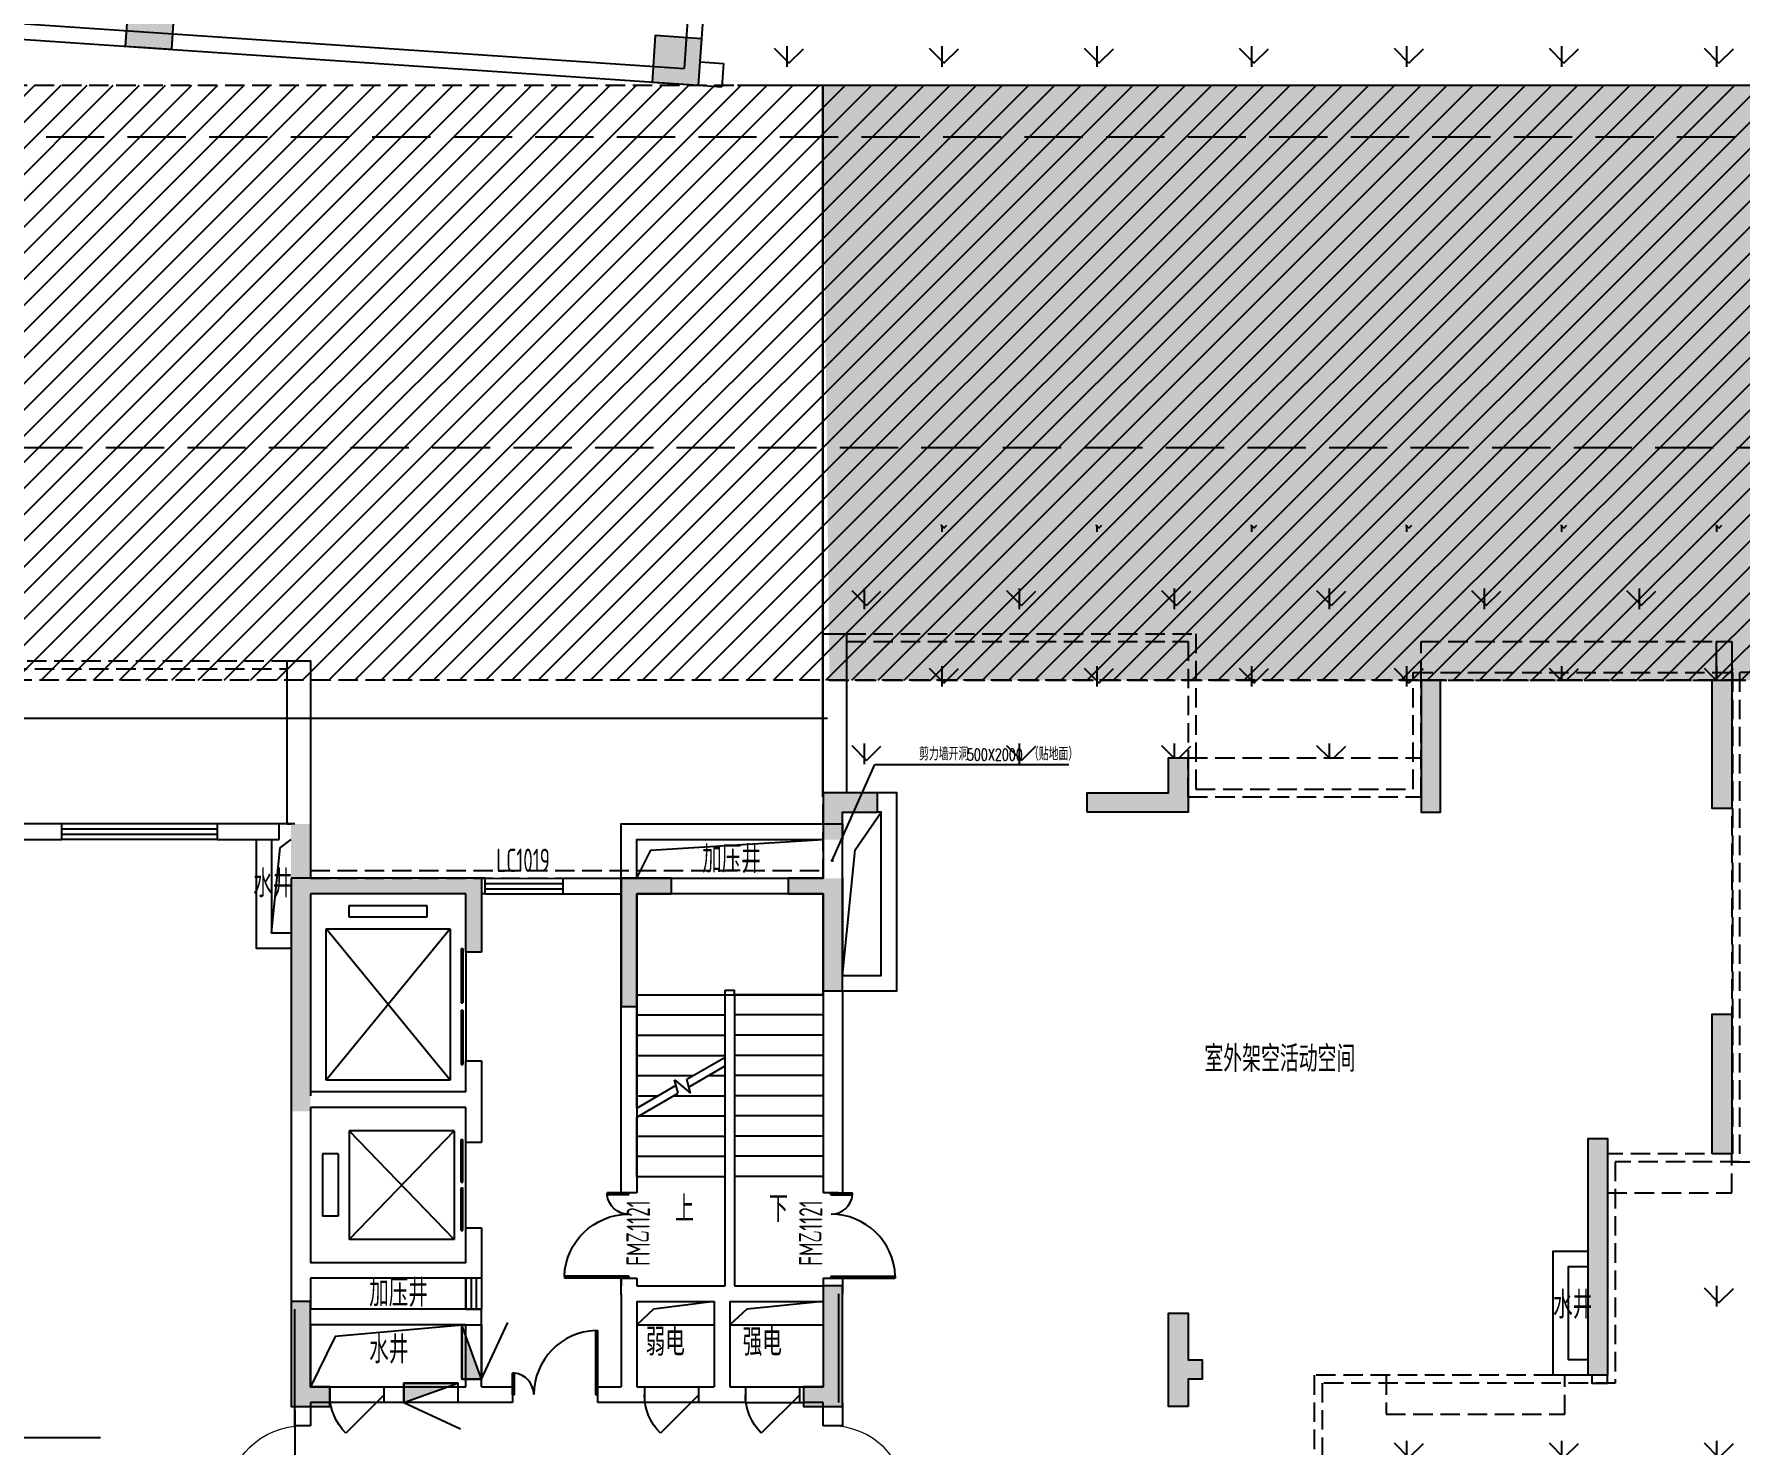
# Model space of a CAD drawing. Header units: millimetres. Extents: x 36720183 to 38160956, y 58934012 to 60388477.
# Drawn here: x 37422603 to 37444567, y 59433895 to 59452063 of the extents above; entities that cross this region are included whole.
import ezdxf

# ---------------------------------------------------------------- set-up
doc = ezdxf.new("R2010")
doc.units = ezdxf.units.MM
doc.header["$LTSCALE"] = 1000
doc.header["$MEASUREMENT"] = 0
doc.linetypes.add('DASH', pattern=[0.35, 0.25, -0.1])
for name, color, linetype in [('003-核算户型面积-公摊部分轮廓', 30, 'Continuous'), ('@ 绿化', 8, 'Continuous'), ('@YL', 2, 'Continuous'), ('@扑救面填充', 8, 'Continuous'), ('@植草板', 8, 'Continuous'), ('C_Wall', 6, 'Continuous'), ('COLUMN', 9, 'Continuous'), ('CURTWALL', 4, 'Continuous'), ('DIM_ELEV', 3, 'Continuous'), ('DIM_LEAD', 3, 'Continuous'), ('DIM_SYMB', 3, 'Continuous'), ('EVTR', 2, 'Continuous'), ('j-建筑提资说明', 5, 'Continuous'), ('PUB_DIM', 3, 'Continuous'), ('PUB_HATCH', 8, 'Continuous'), ('PUB_TEXT', 7, 'Continuous'), ('STAIR', 2, 'Continuous'), ('TEXT', 1, 'Continuous'), ('WALL', 4, 'Continuous'), ('WINDOW', 2, 'Continuous'), ('WINDOW_TEXT', 3, 'Continuous'), ('X-A4-4F-PLAN$0$水X-EQU', 1, 'Continuous'), ('X-A4-4F-PLAN$0$洞', 5, 'Continuous'), ('扑救面', 2, 'Continuous'), ('空调机位', 7, 'Continuous'), ('绿地', 85, 'Continuous'), ('裙楼挑廊', 7, 'Continuous'), ('首层轮廓', 6, 'Continuous')]:
    doc.layers.add(name, color=color, linetype=linetype)
doc.styles.add('_TCH_DIM', font='SIMPLEX', dxfattribs={"bigfont": 'GBCBIG'})
doc.styles.add('_TCH_WINDOW', font='SIMPLEX.shx', dxfattribs={"width": 0.7, "height": 3.5, "bigfont": 'GBCBIG.shx'})
doc.styles.get("Standard").update_dxf_attribs({"font": 'gbenor.shx', "bigfont": 'gbcbig.shx'})
pattern_1 = [(90, (0, 0), (-997.795475, 997.795475), [264.58066, -1731.01015]), (45, (0, 0), (-997.796155, 997.796155), [264.58066, -1146.51615]), (135, (0, 0), (-997.796155, -997.796155), [264.58066, -1146.51615])]

# ---------------------------------------------------------------- blocks, each defined once
blk = doc.blocks.new('$DorLib2D$00000114')
at = {"color": 0}
blk.add_line((0.5, 0), (-0.207, 0.707), dxfattribs=at)
blk.add_arc((0.5, 0), 1, 135, 180, dxfattribs=at)
blk = doc.blocks.new('$DorLib2D$00000225')
at = {"color": 0}
for p, q in [((0.475, -0.001), (0.475, 0.752)), ((0.475, 0.752), (0.5, 0.752)), ((0.5, -0.001), (0.5, 0.752)), ((-0.5, 0), (-0.5, 0.252)), ((-0.475, 0.252), (-0.5, 0.252)), ((-0.475, 0), (-0.475, 0.252)), ((-0.475, 0), (-0.5, 0)), ((0.475, -0.001), (0.5, -0.001))]:
    blk.add_line(p, q, dxfattribs=at)
for centre, radius, start, end in [((0.505, -0.002), 0.755, 92.2493, 179.7238), ((-0.501, 0.003), 0.251, 359.7899, 84.0974)]:
    blk.add_arc(centre, radius, start, end, dxfattribs=at)
blk = doc.blocks.new('scjg0112')
at = {"layer": 'C_Wall'}
h = blk.add_hatch(color=252, dxfattribs=at)
h.dxf.hatch_style = 1
h.paths.add_polyline_path([(4965705, -2297534), (4965705, -2297334), (4965455, -2297334), (4965455, -2298984), (4965705, -2298984)])
h.paths.add_polyline_path([(4965705, -2300284), (4965455, -2300284), (4965455, -2301934), (4965705, -2301934), (4965705, -2301734)])
h.paths.add_polyline_path([(4967305, -2301734), (4967055, -2301734), (4967055, -2305234), (4967305, -2305234)])
h.paths.add_polyline_path([(4969805, -2309034), (4969805, -2308834), (4969555, -2308834), (4969555, -2311034), (4969805, -2311034)])
h.paths.add_polyline_path([(4971005, -2311634), (4970755, -2311634), (4970755, -2314834), (4971005, -2314834)])
h.paths.add_polyline_path([(4974606, -2315284), (4972905, -2315284), (4972905, -2315534), (4973055, -2315534), (4973055, -2315534), (4974606, -2315534)])
h.paths.add_polyline_path([(4982405, -2315284), (4980705, -2315284), (4980705, -2315534), (4980855, -2315534), (4980855, -2315534), (4982405, -2315534)])
h.paths.add_polyline_path([(4984555, -2311634), (4984305, -2311634), (4984305, -2314834), (4984555, -2314834), (4984555, -2314734)])
h.paths.add_polyline_path([(4985755, -2308834), (4985505, -2308834), (4985505, -2309034), (4985505, -2311034), (4985755, -2311034)])
h.paths.add_polyline_path([(4982855, -2307884), (4981055, -2307884), (4981055, -2308134), (4982855, -2308134)])
h.paths.add_polyline_path([(4974255, -2307884), (4972455, -2307884), (4972455, -2308134), (4974255, -2308134)])
h.paths.add_polyline_path([(4973305, -2306184), (4973105, -2306184), (4971655, -2306184), (4971655, -2306434), (4973305, -2306434)])
h.paths.add_polyline_path([(4975655, -2306184), (4975455, -2306184), (4974005, -2306184), (4974005, -2306434), (4975655, -2306434)])
h.paths.add_polyline_path([(4970255, -2304334), (4970005, -2304334), (4970005, -2304984), (4969255, -2304984), (4969255, -2305234), (4970255, -2305234)])
h.paths.add_polyline_path([(4975655, -2303484), (4975405, -2303484), (4975405, -2304834), (4975905, -2304834), (4975905, -2304584), (4975655, -2304584)])
h.paths.add_polyline_path([(4975655, -2298234), (4977655, -2298234), (4977655, -2298984), (4977855, -2298984), (4977855, -2298034), (4975655, -2298034), (4975655, -2297334), (4975405, -2297334), (4975405, -2301034), (4975655, -2301034)])
h.paths.add_polyline_path([(4969755, -2297334), (4968355, -2297334), (4968155, -2297334), (4968155, -2297584), (4969755, -2297584)])
h.paths.add_polyline_path([(4979855, -2298234), (4980305, -2298234), (4980305, -2298034), (4979655, -2298034), (4979655, -2299684), (4979855, -2299684)])
h.paths.add_polyline_path([(4986955, -2296484), (4986705, -2296484), (4986705, -2296934), (4985655, -2296934), (4985655, -2297184), (4986955, -2297184)])
h.paths.add_polyline_path([(4990205, -2295484), (4989955, -2295484), (4989955, -2297184), (4990205, -2297184)])
h.paths.add_polyline_path([(4993955, -2295484), (4993705, -2295484), (4993705, -2295684), (4993705, -2297134), (4993955, -2297134)])
h.paths.add_polyline_path([(4993955, -2299784), (4993705, -2299784), (4993705, -2301384), (4993705, -2301584), (4993955, -2301584)])
h.paths.add_polyline_path([(4992355, -2301384), (4992105, -2301384), (4992105, -2304234), (4992105, -2304434), (4992355, -2304434)])
h.paths.add_polyline_path([(4987136, -2304234), (4986955, -2304234), (4986955, -2303634), (4986705, -2303634), (4986705, -2304834), (4986955, -2304834), (4986955, -2304484), (4987136, -2304484)])
h.paths.add_polyline_path([(4982505, -2303284), (4982255, -2303284), (4982255, -2304584), (4982001, -2304584), (4982001, -2304834), (4982505, -2304834)])
h.paths.add_polyline_path([(4983905, -2306184), (4983705, -2306184), (4982255, -2306184), (4982255, -2306434), (4983905, -2306434)])
h.paths.add_polyline_path([(4986955, -2306184), (4986755, -2306184), (4985305, -2306184), (4985305, -2306434), (4986955, -2306434)])
h.paths.add_polyline_path([(4982255, -2297534), (4982505, -2297534), (4982505, -2297184), (4982955, -2297184), (4982955, -2296934), (4982255, -2296934)])
h.paths.add_polyline_path([(4982505, -2298034), (4981805, -2298034), (4981805, -2298234), (4982255, -2298234), (4982255, -2299484), (4982505, -2299484)])
for points in [[(4990205, -2295484), (4989955, -2295484), (4989955, -2297184), (4990205, -2297184)], [(4993705, -2295684), (4993705, -2295484), (4993955, -2295484), (4993955, -2297134), (4993705, -2297134), (4993705, -2295684)], [(4985655, -2297184), (4985655, -2296934), (4986705, -2296934), (4986705, -2296484), (4986955, -2296484), (4986955, -2297184)], [(4982955, -2296934), (4982255, -2296934), (4982255, -2298034), (4981805, -2298034), (4981805, -2298234), (4982255, -2298234), (4982255, -2299484), (4982505, -2299484), (4982505, -2297184), (4982955, -2297184)], [(4980305, -2298234), (4980305, -2298034), (4979655, -2298034), (4979655, -2299684), (4979855, -2299684), (4979855, -2298234)], [(4993705, -2301584), (4993705, -2301384), (4993705, -2301384), (4993705, -2299784), (4993955, -2299784), (4993955, -2301584)], [(4992105, -2304434), (4992105, -2304234), (4992105, -2304234), (4992105, -2301384), (4992355, -2301384), (4992355, -2304434)], [(4982255, -2303284), (4982255, -2304584), (4982001, -2304584), (4982001, -2304834), (4982505, -2304834), (4982505, -2303284)], [(4975655, -2303484), (4975405, -2303484), (4975405, -2304834), (4975905, -2304834), (4975905, -2304584), (4975655, -2304584)], [(4986955, -2304834), (4986705, -2304834), (4986705, -2303634), (4986955, -2303634), (4986955, -2304234), (4987136, -2304234), (4987136, -2304484), (4986955, -2304484)]]:
    blk.add_lwpolyline(points, close=True, dxfattribs=at)
at = {"layer": 'C_Wall', "const_width": 0.02}
blk.add_lwpolyline([(4977655, -2298984), (4977855, -2298984), (4977855, -2298034), (4975655, -2298034), (4975655, -2297334), (4975405, -2297334), (4975405, -2301034), (4975655, -2301034), (4975655, -2298234), (4977655, -2298234)], close=True, dxfattribs=at)
blk = doc.blocks.new('X-A4-4F-PLAN$0$A$C331B4B6F')
at = {"layer": 'X-A4-4F-PLAN$0$水X-EQU'}
blk.add_hatch(color=256, dxfattribs=at).paths.add_polyline_path([(-208, -272), (258, -439), (-208, -439)])
blk.add_line((-208, -272), (279, -45), dxfattribs=at)
blk.add_lwpolyline([(-208, -272), (-208, -439), (258, -439), (258, -272)], close=True, dxfattribs=at)
at = {"layer": 'X-A4-4F-PLAN$0$洞'}
blk.add_lwpolyline([(-208, -272), (258, -439)], dxfattribs=at)
blk.add_lwpolyline([(-208, -272), (258, -439), (-208, -439)], close=True, dxfattribs=at)
blk = doc.blocks.new('$DorLib2D$00000001')
for p, q in [((0.45, 0.975), (0.5, 0.975)), ((0.45, 0), (0.45, 0.975)), ((0.5, 0), (0.5, 0.975)), ((0.5, 0), (0.45, 0))]:
    blk.add_line(p, q)
at = {"lineweight": 13}
blk.add_arc((0.475, 0), 0.975, 91.4693, 180, dxfattribs=at)
blk = doc.blocks.new('$DORLIB2D$00000127')
at = {"color": 0, "linetype": 'Continuous'}
for p, q in [((-0.033, 0.795), (-0.533, 0.795)), ((-0.533, 0.795), (-0.533, 0.69)), ((-0.033, 0.795), (-0.033, 0.69)), ((0.033, 0.795), (0.033, 0.69)), ((0.533, 0.795), (0.033, 0.795)), ((0.533, 0.795), (0.533, 0.69)), ((-0.033, 0.69), (-0.533, 0.69)), ((0.533, 0.69), (0.033, 0.69)), ((0.5, 0.5), (-0.5, 0.5))]:
    blk.add_line(p, q, dxfattribs=at)
blk = doc.blocks.new('T10T12T13scpm')
at = {"color": 6}
blk.add_line((585314, 103316), (585514, 103316), dxfattribs=at)
at = {"layer": '003-核算户型面积-公摊部分轮廓', "color": 6}
blk.add_lwpolyline([(587514, 108866), (587695, 109230), (589914, 109366)], dxfattribs=at)
at = {"layer": '@YL', "color": 6, "ltscale": 0.2}
for points in [[(590164, 107616), (590327, 109233), (590664, 109716)], [(582814, 108166), (582925, 109260), (583064, 109366)]]:
    blk.add_lwpolyline(points, dxfattribs=at)
at = {"layer": 'C_Wall', "color": 6}
blk.add_line((585514, 108866), (585514, 108866), dxfattribs=at)
at = {"layer": 'DIM_LEAD', "color": 6}
for p, q in [((590032, 109096), (590582, 110332)), ((590582, 110332), (593077, 110332))]:
    blk.add_line(p, q, dxfattribs=at)
at = {"layer": 'DIM_LEAD', "color": 6, "const_width": 20}
blk.add_lwpolyline([(590028, 109087, 1), (590036, 109106, 1)], format="xyb", close=True, dxfattribs=at)
at = {"layer": 'DIM_SYMB', "color": 6}
for points in [[(589314, 104896, 0, 0, 0), (589314, 108016, 0, 0, 0), (588114, 108016, 0, 0, 0), (588114, 106626, 80, 0, 0), (588114, 106326, 0, 0, 0)], [(588114, 104896, 0, 0, 0), (588114, 105766, 80, 0, 0), (588114, 106066, 0, 0, 0)]]:
    blk.add_lwpolyline(points, format="xyseb", dxfattribs=at)
at = {"layer": 'EVTR', "color": 6}
for p, q in [((583814, 108366), (583814, 108516)), ((583814, 108516), (584814, 108516)), ((584814, 108516), (584814, 108366)), ((584814, 108366), (583814, 108366)), ((583514, 108216), (585114, 108216)), ((585114, 108216), (583514, 106266)), ((585114, 106266), (583514, 108216)), ((583514, 106266), (583514, 108216)), ((585114, 108216), (585114, 106266)), ((585114, 106266), (583514, 106266)), ((583814, 105616), (585164, 104216)), ((585164, 105616), (583814, 104216)), ((585164, 105616), (583814, 105616)), ((583814, 105616), (583814, 104216)), ((585164, 105616), (585164, 104216)), ((583669, 105316), (583469, 105316)), ((583469, 105316), (583469, 104516)), ((583669, 105316), (583669, 104516)), ((583669, 104516), (583469, 104516)), ((585164, 104216), (583814, 104216))]:
    blk.add_line(p, q, dxfattribs=at)
at = {"layer": 'PUB_DIM', "color": 6}
for points in [[(588514, 103416), (587731, 103318), (587514, 103116)], [(589914, 103416), (588931, 103318), (588714, 103116)], [(585314, 103116), (583633, 102964), (583314, 102316)]]:
    blk.add_lwpolyline(points, dxfattribs=at)
at = {"layer": 'STAIR', "color": 6}
for p, q in [((589914, 108666), (587514, 108666)), ((587514, 108666), (587514, 107366)), ((589914, 107366), (589914, 108666)), ((588654, 107426), (588774, 107426)), ((588654, 107366), (588654, 107426)), ((588774, 107366), (588774, 107426)), ((587514, 105907), (587514, 107366)), ((587514, 107366), (588654, 107366)), ((587514, 107366), (589914, 107366)), ((588714, 107366), (588714, 107366)), ((588714, 107366), (588714, 107366)), ((588714, 107366), (588714, 107366)), ((589914, 107366), (588774, 107366)), ((589914, 107366), (589914, 105026)), ((587514, 107106), (588654, 107106)), ((589914, 107106), (588774, 107106)), ((587514, 106846), (588654, 106846)), ((589914, 106846), (588774, 106846)), ((587514, 106586), (588654, 106586)), ((588161, 106281), (588654, 106565)), ((589914, 106586), (588774, 106586)), ((587514, 106326), (588239, 106326)), ((588188, 106181), (588654, 106450)), ((588439, 106326), (588654, 106326)), ((589914, 106326), (588774, 106326)), ((587514, 105907), (588023, 106201)), ((587514, 105792), (588050, 106101)), ((588050, 106101), (588003, 106273)), ((588003, 106273), (588209, 106100)), ((588209, 106100), (588161, 106281)), ((587514, 106066), (587789, 106066)), ((587989, 106066), (588654, 106066)), ((589914, 106066), (588774, 106066)), ((587514, 105026), (587514, 105792)), ((587538, 105806), (588654, 105806)), ((589914, 105806), (588774, 105806)), ((587514, 105546), (588654, 105546)), ((589914, 105546), (588774, 105546)), ((587514, 105286), (588654, 105286)), ((589914, 105286), (588774, 105286)), ((587514, 105026), (588654, 105026)), ((589914, 105026), (588774, 105026))]:
    blk.add_line(p, q, dxfattribs=at)
at = {"layer": 'WALL', "color": 6}
for p, q in [((601414, 111916), (601414, 111416)), ((601414, 111916), (601614, 111916)), ((601614, 111916), (601614, 111416)), ((583112, 109566), (575273, 109566)), ((580114, 109566), (575814, 109566)), ((580114, 109366), (580114, 109566)), ((582912, 109566), (582114, 109566)), ((582114, 109566), (582114, 109366)), ((582912, 109366), (582912, 109566)), ((583014, 109566), (583064, 109566)), ((583314, 109566), (583314, 108866)), ((575814, 109366), (580114, 109366)), ((582114, 109366), (582912, 109366)), ((589914, 109366), (589914, 108866)), ((585514, 108866), (583064, 108866)), ((583064, 108866), (583064, 105516)), ((585564, 108866), (585514, 108866)), ((585514, 108866), (585514, 107916)), ((585564, 108666), (585564, 108866)), ((586564, 108866), (589464, 108866)), ((586564, 108866), (586564, 108666)), ((587314, 104816), (587314, 108866)), ((589464, 108866), (589914, 108866)), ((583314, 108666), (583314, 108416)), ((585314, 108666), (583314, 108666)), ((583314, 108666), (583314, 106066)), ((585314, 107916), (585314, 108666)), ((585564, 108666), (585514, 108666)), ((586564, 108666), (587314, 108666)), ((587514, 108666), (587514, 104816)), ((589464, 108666), (587514, 108666)), ((589914, 108666), (589464, 108666)), ((589914, 108666), (589914, 104816)), ((585514, 107916), (585314, 107916)), ((585314, 106116), (585314, 106516)), ((585314, 106516), (585514, 106516)), ((585514, 106516), (585514, 105966)), ((585314, 106116), (583314, 106116)), ((585314, 105916), (583314, 105916)), ((583314, 105916), (583314, 103916)), ((585314, 105466), (585314, 105916)), ((585514, 105966), (585514, 105466)), ((583064, 105516), (583064, 103316)), ((585514, 105466), (585314, 105466)), ((587514, 104816), (587314, 104816)), ((590114, 104816), (589914, 104816)), ((585314, 103916), (585314, 104366)), ((585314, 104366), (585514, 104366)), ((585514, 104366), (585514, 103716)), ((584614, 103916), (583314, 103916)), ((585314, 103916), (583314, 103916)), ((585314, 103716), (583314, 103716)), ((583314, 103716), (583314, 103316)), ((585514, 103716), (585314, 103716)), ((585314, 103316), (585314, 103716)), ((587314, 103716), (587314, 103616)), ((587314, 103505), (587314, 103716)), ((587314, 103716), (587514, 103716)), ((587514, 103716), (587514, 103616)), ((587514, 103716), (587514, 103616)), ((589914, 103716), (590114, 103716)), ((589914, 103716), (589914, 103616)), ((589914, 103716), (589914, 103616)), ((590164, 103716), (590164, 103516)), ((587314, 103516), (587314, 103616)), ((587314, 103516), (587314, 102316)), ((587314, 103505), (587314, 103316)), ((587514, 103616), (588654, 103616)), ((588774, 103616), (589914, 103616)), ((590114, 103516), (590114, 102116)), ((583114, 101816), (583114, 103316)), ((585314, 103316), (583314, 103316)), ((585514, 103316), (585314, 103316)), ((585314, 103316), (585514, 103316)), ((585514, 102316), (585514, 103316)), ((587514, 103416), (588514, 103416)), ((587514, 103416), (587514, 102316)), ((588514, 103416), (588514, 102316)), ((588714, 103416), (588714, 102316)), ((588714, 103416), (589914, 103416)), ((589914, 103416), (589914, 102316)), ((585314, 103116), (583314, 103116)), ((583314, 103116), (583314, 102316)), ((585314, 102316), (585314, 103116)), ((587514, 103116), (588514, 103116)), ((588714, 103116), (589914, 103116)), ((583314, 102316), (583564, 102316)), ((583564, 102316), (583564, 102116)), ((584264, 102116), (584264, 102316)), ((584266, 102316), (585314, 102316)), ((585514, 102316), (585914, 102316)), ((585914, 102316), (585914, 102116)), ((587014, 102116), (587014, 102316)), ((587014, 102316), (587314, 102316)), ((587514, 102316), (587614, 102316)), ((587614, 102316), (587614, 102116)), ((588314, 102116), (588314, 102316)), ((588314, 102316), (588514, 102316)), ((588714, 102316), (588914, 102316)), ((588914, 102316), (588914, 102116)), ((589614, 102116), (589614, 102316)), ((589614, 102316), (589659, 102316)), ((589659, 102316), (589914, 102316)), ((583564, 102116), (583314, 102116)), ((583314, 102116), (583314, 101816)), ((584614, 102116), (584266, 102116)), ((585914, 102116), (584614, 102116)), ((587414, 102116), (587014, 102116)), ((587614, 102116), (587414, 102116)), ((588632, 102116), (588314, 102116)), ((588914, 102116), (588614, 102116)), ((589614, 102116), (589659, 102116)), ((589914, 102116), (589659, 102116)), ((589914, 101816), (589914, 102116)), ((590164, 102116), (590164, 101816)), ((583314, 101816), (583114, 101816)), ((590164, 101816), (589914, 101816)), ((577913, 101666), (580612, 101666))]:
    blk.add_line(p, q, dxfattribs=at)
for points in [[(589914, 109966), (589914, 112016), (590214, 112016), (590214, 109966)], [(583014, 109566), (583014, 111666), (583314, 111666), (583314, 109566)], [(590164, 107416), (590164, 107416), (590864, 107416), (590864, 109966), (590614, 109966)], [(590164, 107616), (590164, 107616), (590664, 107616), (590664, 109716), (590614, 109716)], [(587314, 108866), (587314, 109566), (590164, 109566), (590164, 109366)], [(582614, 109366), (582614, 109366), (582614, 107966), (583064, 107966)], [(582814, 109366), (582814, 109366), (582814, 108166), (583064, 108166)], [(587514, 108866), (587514, 109366), (589914, 109366)], [(590164, 108866), (590164, 107616)], [(590164, 107416), (590164, 104816)], [(588654, 103616), (588654, 107366), (588774, 107366), (588774, 103616)], [(587514, 106616), (587514, 105716)], [(599764, 102466), (599314, 102466), (599314, 104066), (599764, 104066)], [(599764, 102666), (599514, 102666), (599514, 103866), (599764, 103866)], [(599814, 102466), (599814, 102366), (600014, 102366), (600014, 102466)]]:
    blk.add_lwpolyline(points, dxfattribs=at)
at = {"layer": 'WINDOW', "color": 6}
for p, q in [((582114, 109566), (580114, 109566)), ((582114, 109499), (580114, 109499)), ((582114, 109432), (580114, 109432)), ((582114, 109366), (580114, 109366)), ((585564, 108866), (586564, 108865)), ((585564, 108799), (586564, 108799)), ((585564, 108732), (586564, 108732)), ((585564, 108666), (586564, 108666)), ((587314, 106916), (587314, 107116)), ((585314, 103716), (585314, 103316)), ((585381, 103716), (585381, 103316)), ((585447, 103716), (585447, 103316)), ((585514, 103716), (585514, 103316)), ((583564, 102316), (584264, 102316)), ((587614, 102316), (588314, 102316)), ((588914, 102316), (589614, 102316)), ((584264, 102116), (583564, 102116)), ((588314, 102116), (587614, 102116)), ((588914, 102116), (589614, 102116))]:
    blk.add_line(p, q, dxfattribs=at)
at = {"layer": '首层轮廓', "color": 6, "linetype": 'DASH'}
blk.add_line((583314, 108966), (589914, 108966), dxfattribs=at)
for points in [[(579414, 111566), (583014, 111566), (583014, 111666), (583314, 111666), (583314, 108866), (589914, 108866), (589914, 112016), (590214, 112016), (590214, 111916), (594614, 111916), (594614, 109916), (597614, 109916), (597614, 111416), (601614, 111416), (601614, 105316), (600014, 105316), (600014, 102466), (596239, 102466), (596239, 100466)], [(590214, 112016), (594714, 112016), (594714, 110016), (597514, 110016), (597514, 111516), (601714, 111516), (601714, 105216), (600114, 105216), (600114, 102366), (596339, 102366), (596339, 100366), (590614, 100366), (590614, 98166), (593514, 98166), (593514, 95266), (593514, 91966), (592314, 91966), (592314, 91266), (588914, 91266)], [(613124, 112016), (608624, 112016), (608624, 110016), (605824, 110016), (605824, 111516), (601624, 111516), (601624, 105216), (603224, 105216), (603224, 102366), (606999, 102366), (606999, 100366), (609824, 100366), (609824, 98166), (609824, 98166), (609824, 95266), (609824, 94966), (611024, 94966), (611024, 91266), (614424, 91266)], [(597614, 111416), (597614, 111916), (601614, 111916), (601614, 111416)], [(573014, 109566), (573014, 109666), (579314, 109666), (579314, 111666), (583014, 111666)], [(594614, 109916), (594614, 110416), (597614, 110416), (597614, 109916)], [(600014, 105316), (600014, 104816), (601614, 104816), (601614, 105316)], [(597164, 102466), (597164, 101966), (599464, 101966), (599464, 102466)]]:
    blk.add_lwpolyline(points, dxfattribs=at)
at = {"layer": 'C_Wall', "color": 6}
blk.add_blockref('scjg0112', (-4392341, 2406900), dxfattribs=at)
at = {"layer": 'WINDOW', "color": 6}
for name, p, xscale, yscale, zscale, rotation in [('$DORLIB2D$00000127', (585414, 107216), 1400, 200, 1400, 90), ('$DORLIB2D$00000127', (585414, 104916), -1100, 200, -1100, 90), ('$DorLib2D$00000225', (587411, 104266), -1100, 1100, -1100, 90), ('$DorLib2D$00000225', (590016, 104266), 1100, 1100, -1100, 270), ('$DorLib2D$00000114', (583914, 102216), -700.0000000000001, 700.0000000000001, -700.0000000000001, 180), ('$DorLib2D$00000114', (587964, 102216), -700.0000000000001, 700.0000000000001, -700.0000000000001, 180), ('$DorLib2D$00000114', (589264, 102216), -700.0000000000001, 700.0000000000001, -700.0000000000001, 180), ('$DorLib2D$00000001', (583214, 101316), -1000, 1000, 1000, 90), ('$DorLib2D$00000001', (590014, 101316), 1000, 1000, 1000, 270)]:
    blk.add_blockref(name, p, dxfattribs=dict(at, xscale=xscale, yscale=yscale, zscale=zscale, rotation=rotation))
at = {"layer": 'WINDOW', "color": 6, "xscale": 1100, "yscale": 1100, "zscale": -1100}
blk.add_blockref('$DorLib2D$00000225', (586464, 102216), dxfattribs=at)
at = {"layer": 'X-A4-4F-PLAN$0$水X-EQU', "color": 6, "xscale": -1.5, "yscale": 1.5, "zscale": 1.5}
for p, rotation in [((585922, 102728), 270), ((584826, 101708), 180)]:
    blk.add_blockref('X-A4-4F-PLAN$0$A$C331B4B6F', p, dxfattribs=dict(at, rotation=rotation))
at = {"layer": 'PUB_TEXT', "color": 6, "style": '_TCH_DIM'}
for s, height, p in [('剪力墙开洞', 168.8, (591151, 110385)), ('（贴地面）', 168.8, (592565, 110385)), ('上', 338, (588010, 104441)), ('下', 338, (589219, 104441))]:
    blk.add_text(s, height=height, dxfattribs=at).set_placement(p)
at = {"layer": 'PUB_TEXT', "color": 6, "style": '_TCH_DIM', "width": 0.705882}
blk.add_text('500X2000', height=148.8, dxfattribs=at).set_placement((591765, 110385))
at = {"layer": 'PUB_TEXT', "color": 6}
blk.add_text('室外架空活动空间', height=337.6, dxfattribs=at).set_placement((594824, 106373))
at = {"layer": 'TEXT', "color": 6}
for s, p in [('加压井', (588357, 108936)), ('水井', (582576, 108622)), ('加压井', (584070, 103351)), ('水井', (599314, 103197)), ('弱电', (587630, 102718)), ('强电', (588879, 102718)), ('水井', (584070, 102620))]:
    blk.add_text(s, height=350, dxfattribs=at).set_placement(p)
at = {"layer": 'WINDOW_TEXT', "color": 6, "width": 0.7}
blk.add_text('LC1019', height=300, dxfattribs=at).set_placement((585707, 108949))
for p in [(587684, 103874), (589906, 103874)]:
    blk.add_text('FM乙1121', height=300, rotation=90, dxfattribs=at).set_placement(p)
blk = doc.blocks.new('_FZH')
blk.add_lwpolyline([(-0.5, -0.5), (0.5, -0.5), (0.5, 0.5), (-0.5, 0.5)], close=True)
at = {"layer": 'PUB_HATCH'}
blk.add_solid([(-0.5, -0.5), (0.5, -0.5), (-0.5, 0.5), (0.5, 0.5)], dxfattribs=at)
blk = doc.blocks.new('DKHG')
at = {"layer": '空调机位', "linetype": 'DASH'}
blk.add_lwpolyline([(37412915, 59399871), (37412665, 59399888), (37412740, 59400986), (37412989, 59400969)], close=True, dxfattribs=at)
blk.add_lwpolyline([(37412915, 59399871), (37412740, 59400986)], dxfattribs=at)
blk = doc.blocks.new('$DorLib2D$00000002')
for p, q in [((-0.5, 0), (-0.5, 0.4875)), ((-0.475, 0.4875), (-0.5, 0.4875)), ((-0.475, 0), (-0.475, 0.4875)), ((0.475, 0), (0.475, 0.4875)), ((0.475, 0.4875), (0.5, 0.4875)), ((0.5, 0), (0.5, 0.4875)), ((-0.5, 0), (-0.475, 0)), ((0.5, 0), (0.475, 0))]:
    blk.add_line(p, q)
at = {"lineweight": 13}
for centre, start, end in [((-0.4875, 0), 0, 88.53072), ((0.4875, 0), 91.46928, 180)]:
    blk.add_arc(centre, 0.4875, start, end, dxfattribs=at)
blk = doc.blocks.new('$DorLib2D$00000226')
at = {"color": 0, "const_width": 0.0182}
for points in [[(0.492, -0.001), (0.492, 0.753)], [(-0.492, 0), (-0.492, 0.253)]]:
    blk.add_lwpolyline(points, dxfattribs=at)
at = {"color": 0}
for centre, radius, start, end in [((0.505, -0.002), 0.755, 90.9833, 179.7238), ((-0.501, 0.003), 0.251, 359.7899, 87.9151)]:
    blk.add_arc(centre, radius, start, end, dxfattribs=at)
blk = doc.blocks.new('TP2scpm')
at = {"layer": '@YL', "color": 6, "ltscale": 0.2}
blk.add_line((431321, -380863), (431521, -380877), dxfattribs=at)
blk.add_lwpolyline([(445869, -380650), (446119, -378602), (446631, -378296)], dxfattribs=at)
at = {"layer": 'CURTWALL', "color": 6}
for p, q in [((431520, -379423), (431469, -380172)), ((431586, -379428), (431535, -380176)), ((431653, -379432), (431602, -380181)), ((431668, -380185), (431719, -379437)), ((431374, -381568), (431323, -382317)), ((431573, -381582), (431374, -381568)), ((431440, -381573), (431389, -382321)), ((431507, -381578), (431456, -382326)), ((431522, -382330), (431573, -381582)), ((430983, -387305), (430933, -388053)), ((431050, -387310), (430999, -388058)), ((431132, -388067), (431183, -387319)), ((430933, -388053), (431132, -388067)), ((430838, -389450), (430787, -390199)), ((431037, -389464), (430838, -389450)), ((430904, -389455), (430853, -390203)), ((430971, -389459), (430920, -390208)), ((430986, -390212), (431037, -389464)), ((430444, -395237), (430393, -395985)), ((430510, -395241), (430460, -395990)), ((430577, -395246), (430526, -395994)), ((430593, -395999), (430643, -395250)), ((430393, -395985), (430593, -395999)), ((430298, -397382), (430247, -398130)), ((430498, -397396), (430298, -397382)), ((430365, -397386), (430314, -398135)), ((430431, -397391), (430380, -398139)), ((430447, -398144), (430498, -397396))]:
    blk.add_line(p, q, dxfattribs=at)
at = {"layer": 'DIM_ELEV', "color": 6}
for p, q in [((438209, -383905), (437909, -383605)), ((437909, -383605), (439159, -383605)), ((438209, -383905), (438509, -383605)), ((437201, -398963), (436901, -398663)), ((436901, -398663), (438151, -398663)), ((437201, -398963), (437501, -398663))]:
    blk.add_line(p, q, dxfattribs=at)
at = {"layer": 'DIM_SYMB', "color": 6}
blk.add_lwpolyline([(441445, -379673, 0, 0, 0), (445277, -379933, 0, 0, 0), (445375, -378487, 0, 0, 0), (443779, -378378, 80, 0, 0), (443480, -378358, 0, 0, 0)], format="xyseb", dxfattribs=at)
at = {"layer": 'STAIR', "color": 6}
for p, q in [((441175, -377324), (440087, -377250)), ((441352, -378829), (441439, -377542)), ((441407, -378893), (441499, -377546)), ((441589, -377552), (441501, -378840)), ((441888, -377573), (441801, -378860)), ((441828, -377569), (442838, -377637)), ((442187, -377593), (442100, -378880)), ((442487, -377614), (442399, -378901)), ((442786, -377634), (442699, -378921)), ((442946, -377645), (444522, -377752)), ((443085, -377654), (443007, -378812)), ((443385, -377675), (443297, -378962)), ((443385, -377675), (443372, -377864)), ((443684, -377695), (443596, -378982)), ((443983, -377715), (443896, -379002)), ((444283, -377736), (444195, -379023)), ((444283, -377736), (444195, -379023)), ((445860, -377843), (444522, -377752)), ((441337, -379049), (441352, -378829)), ((441412, -378833), (443052, -378945)), ((443007, -378812), (442998, -378941)), ((444330, -379252), (441337, -379049)), ((441399, -380346), (441486, -379059)), ((441401, -378993), (441407, -378893)), ((444274, -379189), (441401, -378993)), ((441407, -378893), (443073, -379007)), ((441497, -378899), (441490, -378999)), ((444184, -379182), (441490, -378999)), ((441497, -378899), (443073, -379007)), ((441698, -380366), (441786, -379079)), ((443052, -378945), (444345, -379033)), ((443073, -379007), (444191, -379083)), ((443073, -379007), (444281, -379089)), ((444191, -379083), (444184, -379182)), ((444281, -379089), (444274, -379189)), ((444345, -379033), (444330, -379252)), ((441997, -380387), (442085, -379100)), ((442297, -380407), (442384, -379120)), ((442596, -380427), (442684, -379140)), ((442895, -380448), (442983, -379161)), ((443195, -380468), (443282, -379181)), ((443494, -380489), (443582, -379202)), ((443793, -380509), (443881, -379222)), ((444093, -380529), (444180, -379242)), ((444180, -379242), (444093, -380529)), ((431469, -380172), (431374, -381568)), ((446403, -384595), (446355, -385294)), ((430933, -388053), (430838, -389450)), ((430393, -395985), (430298, -397382))]:
    blk.add_line(p, q, dxfattribs=at)
at = {"layer": 'WALL', "color": 6}
for p, q in [((431187, -376945), (431207, -376646)), ((431706, -376680), (431207, -376646)), ((431693, -376879), (431520, -379423)), ((431693, -376879), (431638, -377677)), ((431693, -376879), (431693, -376879)), ((431906, -376693), (431706, -376680)), ((431892, -376893), (431719, -379437)), ((431892, -376893), (440073, -377449)), ((440087, -377250), (431906, -376693)), ((431686, -376979), (431187, -376945)), ((431486, -376966), (431439, -377664)), ((439887, -377236), (439810, -378378)), ((440073, -377449), (440087, -377250)), ((441184, -377325), (441171, -377524)), ((446871, -377711), (441184, -377325)), ((440009, -378391), (440073, -377449)), ((441171, -377524), (446658, -377897)), ((431638, -377677), (431439, -377664)), ((446871, -377711), (446032, -377654)), ((446871, -377711), (446661, -380804)), ((446871, -377711), (446668, -380704)), ((448852, -377847), (446672, -377698)), ((446871, -377711), (447171, -377732)), ((447171, -377732), (447150, -378031)), ((445860, -377843), (445670, -380637)), ((446060, -377857), (445869, -380650)), ((446658, -377897), (446203, -384582)), ((446658, -377897), (446468, -380691)), ((448647, -380840), (448852, -377847)), ((446403, -384595), (446851, -378011)), ((446851, -378011), (447150, -378031)), ((439810, -378378), (439670, -380429)), ((439883, -380243), (440009, -378391)), ((431719, -379437), (431520, -379423)), ((431469, -380172), (431668, -380185)), ((444373, -380548), (439883, -380243)), ((439770, -380436), (439670, -380429)), ((444260, -380741), (439770, -380436)), ((445670, -380637), (444373, -380548)), ((444260, -380741), (443934, -385530)), ((444459, -380755), (444133, -385544)), ((445815, -380847), (444459, -380755)), ((446455, -380890), (445815, -380847)), ((446468, -380691), (445869, -380650)), ((446468, -380691), (448647, -380840)), ((444439, -381054), (446434, -381190)), ((431323, -382317), (431163, -384661)), ((431522, -382330), (431323, -382317)), ((431522, -382330), (431363, -384675)), ((431005, -384049), (430957, -384748)), ((431204, -384063), (431005, -384049)), ((431204, -384063), (431163, -384661)), ((446203, -384582), (446403, -384595)), ((430957, -384748), (430910, -385446)), ((431163, -384661), (431163, -384661)), ((446129, -385679), (431363, -384675)), ((431150, -384861), (430983, -387305)), ((431150, -384861), (431109, -385459)), ((431150, -384861), (431150, -384861)), ((431349, -384874), (431183, -387319)), ((446115, -385879), (431349, -384874)), ((431109, -385459), (430910, -385446)), ((446156, -385280), (446129, -385679)), ((446355, -385294), (446156, -385280)), ((446322, -385793), (446355, -385294)), ((446115, -385879), (445922, -388722)), ((446121, -388736), (446322, -385793)), ((431183, -387319), (430983, -387305)), ((431117, -387314), (431066, -388063)), ((445922, -388722), (446121, -388736)), ((430787, -390199), (430620, -392643)), ((430986, -390212), (430787, -390199)), ((430986, -390212), (430820, -392656)), ((445786, -390718), (445586, -393661)), ((445779, -393774), (445986, -390731)), ((445986, -390731), (445786, -390718)), ((430462, -392031), (430414, -392729)), ((430661, -392044), (430462, -392031)), ((430661, -392044), (430620, -392643)), ((430620, -392643), (430620, -392643)), ((445586, -393661), (430820, -392656)), ((430414, -392729), (430367, -393427)), ((430607, -392842), (430444, -395237)), ((430607, -392842), (430566, -393441)), ((430607, -392842), (430607, -392842)), ((430806, -392856), (430643, -395250)), ((445572, -393860), (430806, -392856)), ((430566, -393441), (430367, -393427)), ((445575, -396767), (445779, -393774)), ((445572, -393860), (445375, -396754)), ((430643, -395250), (430444, -395237)), ((445375, -396754), (445575, -396767)), ((430077, -400624), (430247, -398130)), ((430247, -398130), (430447, -398144)), ((430277, -400638), (430447, -398144)), ((445240, -398749), (445043, -401642)), ((445439, -398763), (445240, -398749)), ((445249, -401556), (445439, -398763)), ((429885, -400511), (429932, -399813)), ((429932, -399813), (430132, -399826)), ((430077, -400624), (430132, -399826)), ((429565, -400790), (429585, -400491)), ((430084, -400525), (429585, -400491)), ((430064, -400824), (429565, -400790)), ((430064, -400824), (445229, -401856)), ((430077, -400624), (445043, -401642)), ((430077, -400624), (430277, -400638)), ((445249, -401556), (445549, -401577)), ((445549, -401577), (445528, -401876)), ((445229, -401856), (445528, -401876))]:
    blk.add_line(p, q, dxfattribs=at)
for points in [[(446681, -380505), (448461, -380626), (448639, -378032), (446858, -377911), (446681, -380505)], [(448461, -380626), (448638, -378032)], [(446455, -380890), (446316, -381085), (444439, -381054)]]:
    blk.add_lwpolyline(points, dxfattribs=at)
at = {"layer": 'WINDOW', "color": 6}
for p, q in [((445786, -390718), (445922, -388722)), ((445853, -390722), (445988, -388727)), ((445919, -390727), (446055, -388731)), ((445986, -390731), (446121, -388736)), ((445240, -398749), (445375, -396754)), ((445306, -398754), (445442, -396758)), ((445373, -398758), (445508, -396763)), ((445439, -398763), (445575, -396767))]:
    blk.add_line(p, q, dxfattribs=at)
at = {"layer": '裙楼挑廊', "color": 6, "linetype": 'DASH'}
for p, q in [((432264, -377319), (431776, -384503)), ((431005, -384049), (431439, -377664)), ((431735, -385101), (431233, -392484)), ((430910, -385446), (430462, -392031)), ((431192, -393083), (430703, -400266)), ((430367, -393427), (429932, -399812))]:
    blk.add_line(p, q, dxfattribs=at)
at = {"layer": '@YL', "color": 6}
for p in [(-36980864, -59778966), (-36981179, -59783777), (-36981395, -59786793), (-36981709, -59791604), (-36981920, -59794745), (-36982263, -59799533)]:
    blk.add_blockref('DKHG', p, dxfattribs=at)
at = {"layer": 'COLUMN', "color": 6, "xscale": 599.9999999767169, "yscale": 599.9999999767169, "zscale": 599.9999999767169, "rotation": 356.1084516637054}
for p in [(431985, -376999), (439767, -377529), (446552, -377990), (431456, -384781), (439238, -385311), (446022, -385772), (430913, -392763), (438695, -393292), (445479, -393754), (430384, -400545), (438166, -401074), (444950, -401536)]:
    blk.add_blockref('_FZH', p, dxfattribs=at)
at = {"layer": 'WINDOW', "color": 6}
for name, p, xscale, yscale, zscale, rotation in [('$DorLib2D$00000226', (440629, -377387), -1100, 1100, 1100, 356.1084515972569), ('$DorLib2D$00000002', (431521, -380877), -1400, 1400, 1400, 86.10845159715721), ('$DorLib2D$00000001', (446279, -384938), 700, 700, -700, 266.1084474042545), ('$DorLib2D$00000002', (430985, -388759), -1400, 1400, 1400, 86.10845159715721), ('$DorLib2D$00000002', (430445, -396690), -1400, 1400, 1400, 86.10845159715721)]:
    blk.add_blockref(name, p, dxfattribs=dict(at, xscale=xscale, yscale=yscale, zscale=zscale, rotation=rotation))
at = {"layer": 'j-建筑提资说明', "color": 6, "insert": (447276, -378709), "char_height": 350, "width": 1022.92, "attachment_point": 1}
blk.add_mtext('4.5m² ', dxfattribs=at)
at = {"layer": 'PUB_TEXT', "color": 6, "style": '_TCH_DIM'}
blk.add_text('下', height=338, dxfattribs=at).set_placement((441150, -379840))
at = {"layer": 'PUB_TEXT', "color": 6}
for s, p in [('商铺', (438152, -383057)), ('配电间', (444768, -383315)), ('商铺', (437695, -390053)), ('商铺', (437152, -398029))]:
    blk.add_text(s, height=463, dxfattribs=at).set_placement(p)
at = {"layer": 'PUB_TEXT', "color": 6, "style": '_TCH_DIM', "width": 0.705882}
for p in [(438029, -383500), (437642, -390431), (437021, -398558)]:
    blk.add_text('%%P0.000', height=297.5, dxfattribs=at).set_placement(p)
at = {"layer": 'WINDOW_TEXT', "color": 6, "style": '_TCH_WINDOW'}
for s, height, rotation, width, p in [('FM', 297.5, 356.1085, 0.494118, (440160, -377906)), ('乙', 338, 356.1085, 0.7, (440453, -377926)), ('1121', 297.5, 356.1085, 0.494118, (440625, -377938)), ('0719', 297.5, 86.1084, 0.494118, (446096, -384916)), ('乙', 338, 86.1084, 0.7, (446084, -385088)), ('FM', 297.5, 86.1084, 0.494118, (446064, -385381)), ('LC2019', 297.5, 86.1084, 0.494118, (445478, -390070)), ('LC2019', 297.5, 86.1085, 0.494118, (444932, -398101))]:
    blk.add_text(s, height=height, rotation=rotation, dxfattribs=dict(at, width=width)).set_placement(p)
at = {"layer": 'WINDOW_TEXT', "color": 6, "width": 0.7}
for p in [(431739, -381335), (431203, -389217), (430663, -397149)]:
    blk.add_text('LMC2925', height=300, rotation=85.8699, dxfattribs=at).set_placement(p)

msp = doc.modelspace()

# ---------------------------------------------------------------- hatches: boundary and pattern name
at = {"layer": '@ 绿化', "linetype": 'Continuous'}
h = msp.add_hatch(dxfattribs=at)
h.set_pattern_fill('GRASS', color=256, scale=500, style=0)
h.set_pattern_definition(pattern_1)
edge = h.paths.add_edge_path()
edge.add_line((37432272, 59467760), (37445966, 59467760))
edge.add_line((37445966, 59467760), (37445966, 59465506))
edge.add_line((37445966, 59465506), (37462566, 59465506))
edge.add_line((37462566, 59465506), (37462566, 59473906))
edge.add_line((37462566, 59473906), (37465018, 59473318))
edge.add_line((37465018, 59473318), (37472500, 59472791))
edge.add_line((37472500, 59472791), (37472838, 59477779))
edge.add_line((37472838, 59477779), (37473935, 59477665))
edge.add_arc((37472630, 59471805), 6003, 1.2923, 77.4461, ccw=False)
edge.add_line((37478632, 59471941), (37478632, 59451406))
edge.add_line((37478632, 59451406), (37431666, 59451472))
edge.add_line((37431666, 59451472), (37431852, 59454215))
edge.add_line((37431852, 59454215), (37431353, 59454249))
edge.add_line((37431353, 59454249), (37431730, 59459786))
edge.add_line((37431730, 59459786), (37432229, 59459752))
edge.add_line((37432229, 59459752), (37432422, 59462596))
edge.add_line((37432422, 59462596), (37431923, 59462630))
edge.add_line((37431923, 59462630), (37432272, 59467760))
h = msp.add_hatch(dxfattribs=at)
h.set_pattern_fill('GRASS', color=256, scale=500, style=0)
h.set_pattern_definition(pattern_1)
edge = h.paths.add_edge_path()
edge.add_line((37432956, 59445741), (37433179, 59449741))
edge.add_line((37433179, 59449741), (37519148, 59449741))
edge.add_line((37519148, 59449741), (37519257, 59445741))
edge.add_line((37519257, 59445741), (37485072, 59445741))
edge.add_arc((37485072, 59439741), 6000, 90, 180)
edge.add_line((37479072, 59439741), (37479072, 59415243))
edge.add_line((37479072, 59415243), (37475072, 59415243))
edge.add_line((37475072, 59415243), (37475072, 59439741))
edge.add_arc((37469072, 59439741), 6000, 0, 90)
edge.add_line((37469072, 59445741), (37432956, 59445741))
h = msp.add_hatch(dxfattribs=at)
h.set_pattern_fill('GRASS', color=256, scale=500, style=0)
h.set_pattern_definition(pattern_1)
h.paths.add_polyline_path([(37432761, 59442241), (37432956, 59445741), (37469072, 59445741), (37472235, 59444839), (37474596, 59442081), (37475072, 59420243), (37467571, 59420243), (37467772, 59423641), (37467772, 59427391), (37468971, 59427391), (37468971, 59430391), (37466071, 59430391), (37466071, 59431291), (37466172, 59431291), (37466172, 59432791), (37466871, 59432891), (37466871, 59434691), (37468271, 59434691), (37468271, 59433991), (37471471, 59433990), (37471471, 59437291), (37473071, 59437291), (37473071, 59441891), (37462871, 59441891), (37462869, 59441191), (37456271, 59441191), (37456271, 59442241), (37451771, 59442241), (37451771, 59442741), (37448571, 59442741), (37448571, 59443741), (37440461, 59443741), (37440461, 59442741), (37437261, 59442740), (37437261, 59442241)])
h = msp.add_hatch(dxfattribs=at)
h.set_pattern_fill('GRASS', color=256, scale=500, style=0)
h.set_pattern_definition(pattern_1)
h.paths.add_polyline_path([(37434573, 59416517), (37435023, 59422954), (37435562, 59423014), (37437394, 59427145), (37436922, 59430731), (37434688, 59431360), (37436953, 59432429), (37440037, 59432712), (37439888, 59434328), (37443575, 59434667), (37443907, 59437179), (37445386, 59437179), (37446267, 59434128), (37449665, 59434791), (37451571, 59432891), (37455203, 59431832), (37452025, 59430322), (37452772, 59427191), (37453971, 59420790), (37450301, 59420692), (37447885, 59419937), (37444583, 59417595), (37440756, 59416534), (37434565, 59416426)])
at = {"layer": '@扑救面填充'}
h = msp.add_hatch(dxfattribs=at)
h.set_pattern_fill('ANSI31', color=256, scale=150)
h.set_pattern_definition([(45, (0, 0), (-168.3798023, 168.3798023), [])])
h.paths.add_polyline_path([(37475072, 59443741), (37415962, 59443741), (37415962, 59451406), (37475072, 59451406)])
at = {"layer": '@植草板'}
h = msp.add_hatch(dxfattribs=at)
h.set_pattern_fill('HONEY', color=8, scale=300)
h.set_pattern_definition([(0, (0, 0), (714.375, 412.4445), [476.25, -952.5]), (120, (0, 0), (-714.3749147, 412.4446478), [476.25, -952.5]), (60, (0, 0), (8.53e-05, 824.8891478), [-952.5, 476.25])])
h.paths.add_polyline_path([(37478632, 59451406), (37432762, 59451406), (37432759, 59451363), (37432844, 59443741), (37475072, 59443741), (37475071, 59415243), (37483072, 59415243), (37483072, 59451406)])

# ---------------------------------------------------------------- linework, layer by layer
at = {"layer": '@YL'}
for points in [[(37431661, 59451406), (37432761, 59451406), (37432761, 59442241)], [(37432761, 59442241), (37432761, 59451406)]]:
    msp.add_lwpolyline(points, dxfattribs=at)
at = {"layer": '@YL', "linetype": 'DASH'}
for points in [[(37432633, 59451406), (37478632, 59451406)], [(37432844, 59443741), (37475072, 59443741), (37475072, 59415243), (37483072, 59415243), (37483072, 59449741)]]:
    msp.add_lwpolyline(points, dxfattribs=at)
at = {"layer": '@YL', "color": 8}
msp.add_lwpolyline([(37432817, 59443249), (37407561, 59443249)], dxfattribs=at)
at = {"layer": '扑救面', "color": 8, "linetype": 'DASH'}
msp.add_lwpolyline([(37475072, 59443741), (37415962, 59443741), (37415962, 59451406), (37475072, 59451406)], close=True, dxfattribs=at)
at = {"layer": '扑救面', "color": 8, "linetype": 'DASH', "ltscale": 3}
for points in [[(37405957, 59450741), (37468571, 59450741, -0.414214), (37481571, 59437741), (37481571, 59424243, 0.412625), (37490522, 59415243, -2.196193)], [(37405677, 59446741), (37468571, 59446741, -0.414213), (37477571, 59437741), (37477571, 59424243, -0.405882), (37468821, 59415243, 71.129137)]]:
    msp.add_lwpolyline(points, format="xyb", dxfattribs=at)
at = {"layer": '绿地'}
msp.add_line((37425962, 59434341), (37425962, 59422091), dxfattribs=at)

# ---------------------------------------------------------------- block references
for name, p in [('TP2scpm', (36985931, 59853261)), ('T10T12T13scpm', (36842848, 59332325))]:
    msp.add_blockref(name, p)

doc.saveas('drawing.dxf')
